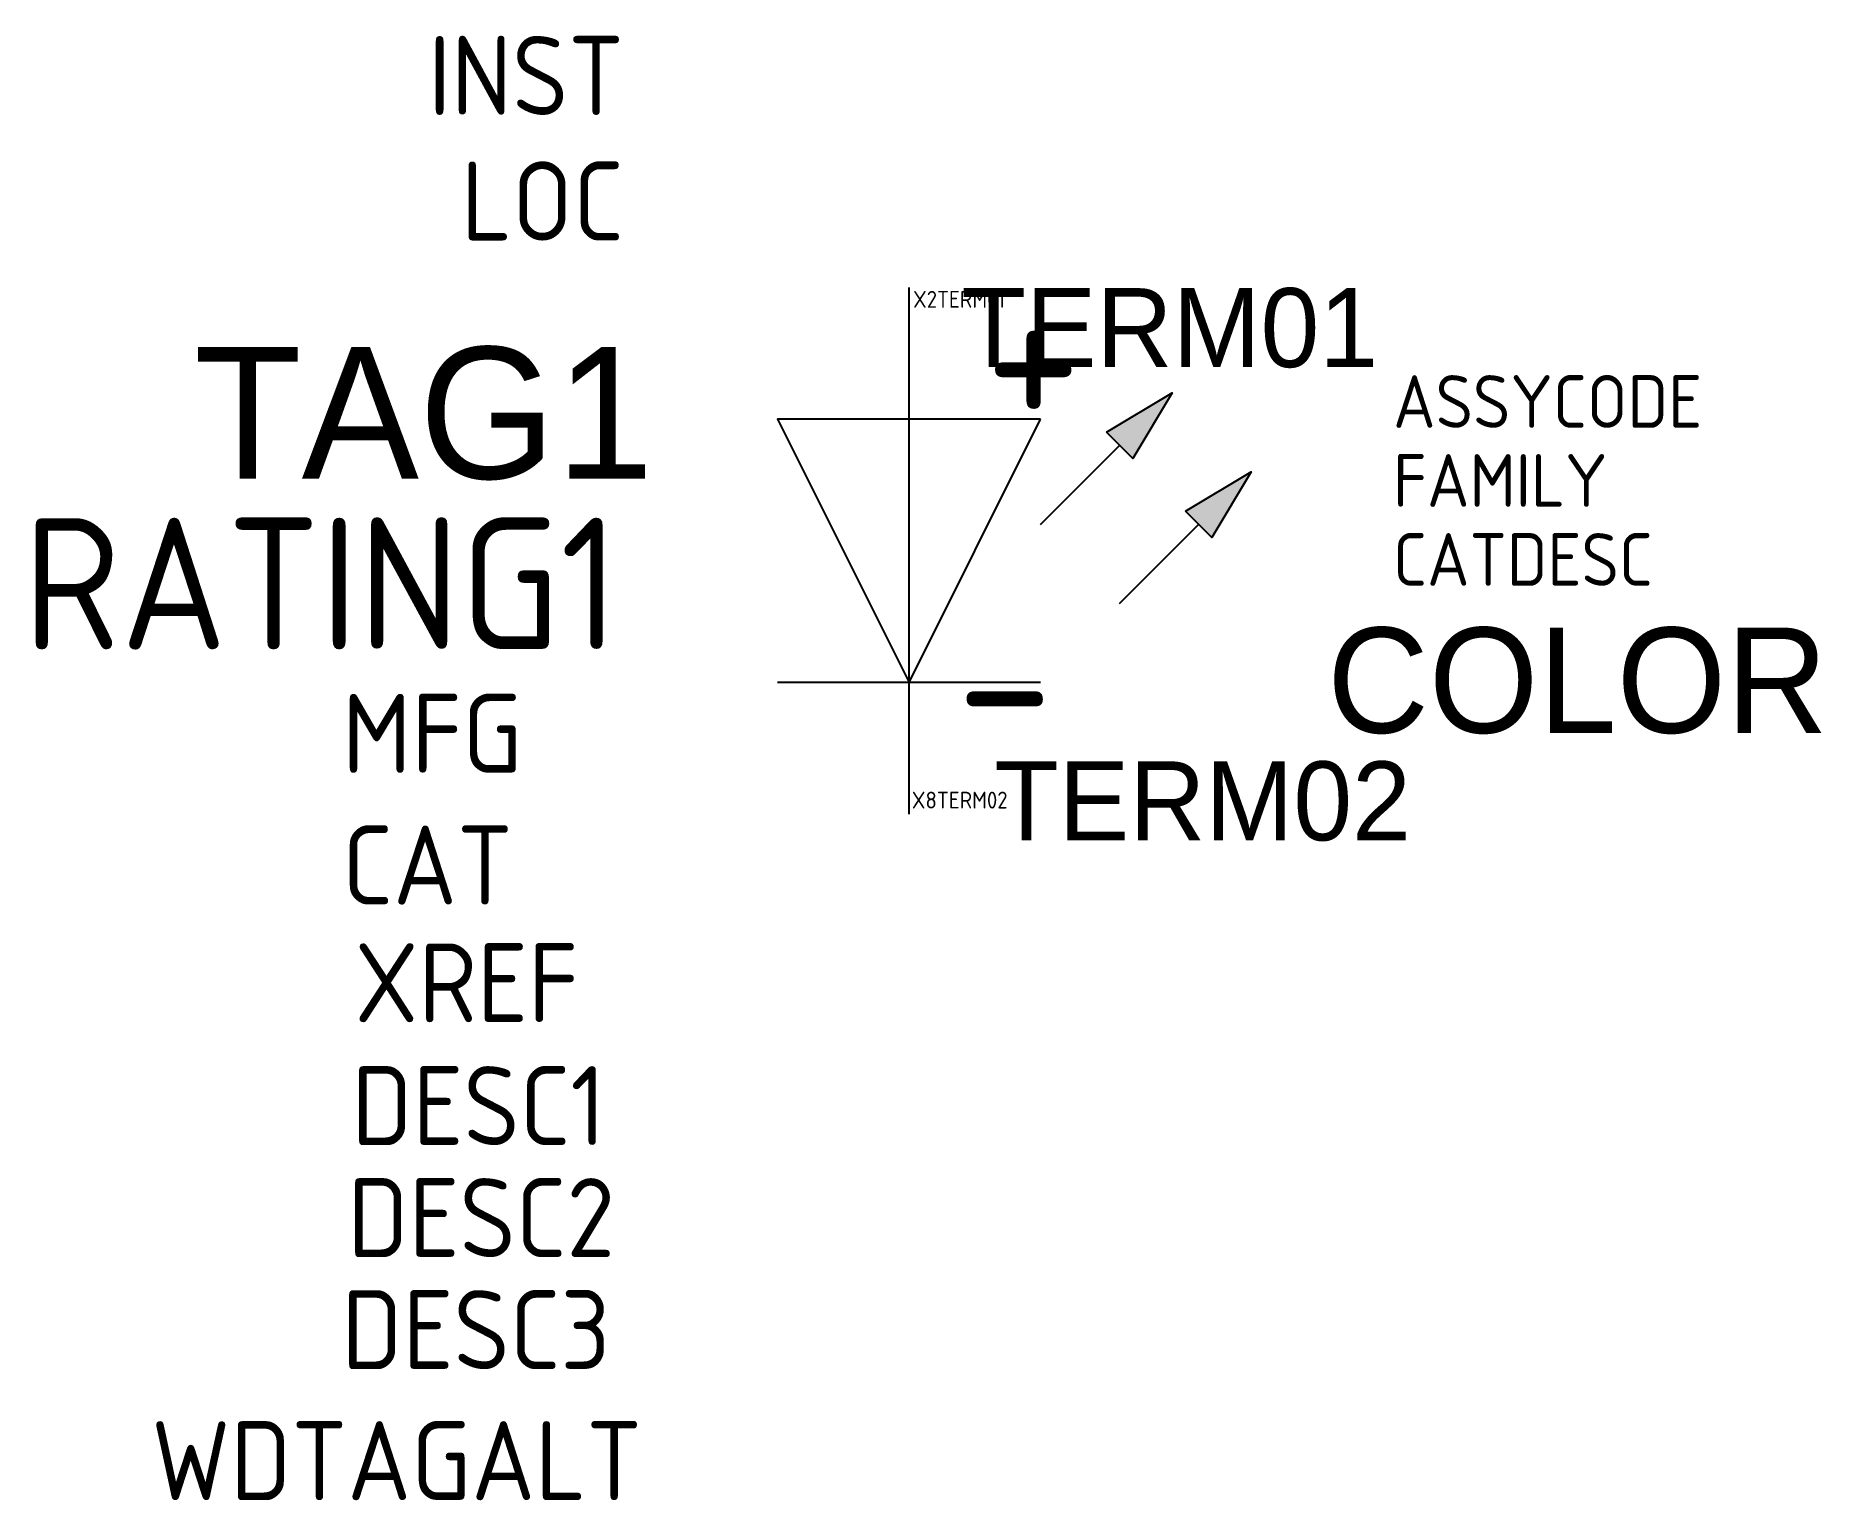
# Model space of a CAD drawing. Extents: x -16.6 to 17.3, y -18 to 9.8.
import ezdxf
from ezdxf.enums import TextEntityAlignment as Align

# ---------------------------------------------------------------- set-up
doc = ezdxf.new("R2010")
doc.units = 0
doc.header["$MEASUREMENT"] = 0
doc.styles.add('WD_IEC', font='isocp2.shx', dxfattribs={"width": 0.9, "height": 4})

msp = doc.modelspace()

# ---------------------------------------------------------------- linework, layer by layer
for p, q in [((0, -5), (0, 5)), ((0, 5), (0, 5)), ((2.5, 0.5), (4, 2)), ((4, -1), (5.5, 0.5)), ((2.5, -2.5), (-2.5, -2.5))]:
    msp.add_line(p, q)
for points in [[(3.75, 2.25), (5, 3), (4.25, 1.75)], [(2.5, 2.5), (-2.5, 2.5), (0, -2.5)], [(5.25, 0.75), (6.5, 1.5), (5.75, 0.25)]]:
    msp.add_lwpolyline(points, close=True)
for points in [[(5, 3), (3.75, 2.25), (4.25, 1.75)], [(6.5, 1.5), (5.25, 0.75), (5.75, 0.25)]]:
    msp.add_solid(points)

# ---------------------------------------------------------------- texts
at = {"style": 'WD_IEC'}
for s, p in [('+', (1.442, 3.752)), ('-', (0.901, -2.503))]:
    msp.add_text(s, height=3, dxfattribs=at).set_placement(p, align=Align.MIDDLE_LEFT)
at = {"style": 'WD_IEC', "flags": 1}
for tag, p in [('INST', (-5.414, 8.277)), ('LOC', (-5.414, 5.892)), ('DESC1', (-5.757, -11.287)), ('DESC2', (-5.586, -13.414)), ('DESC3', (-5.672, -15.542))]:
    msp.add_attdef(tag, text='', height=1.5, dxfattribs=at).set_placement(p, align=Align.RIGHT)
for tag, p, s, height in [('X2TERM01', (0.077, 4.615), '', 0.32), ('ASSYCODE', (9.195, 2.336), '', 1), ('FAMILY', (9.195, 0.836), 'LT_SUPER', 1), ('CATDESC', (9.195, -0.664), '', 1), ('MFG', (-10.767, -4.217), 'ACKO', 1.5), ('X8TERM02', (0.053, -4.895), '', 0.32), ('CAT', (-10.767, -6.717), 'СЛ-2010-S-G', 1.5)]:
    msp.add_attdef(tag, p, s, height=height, dxfattribs=at)
for tag, p in [('TERM01', (0.996, 3.488)), ('TERM02', (1.619, -5.5))]:
    msp.add_attdef(tag, p, '', height=1.5)
msp.add_attdef('TAG1', text='H', height=2.5).set_placement((-4.849, 1.369), align=Align.RIGHT)
at = {"style": 'WD_IEC'}
msp.add_attdef('RATING1', text='', height=2.5, dxfattribs=at).set_placement((-5.5, -1.872), align=Align.RIGHT)
at = {"lineweight": 13}
msp.add_attdef('COLOR', text='Зл', height=2, dxfattribs=at).set_placement((7.943, -2.458), align=Align.MIDDLE_LEFT)
at = {"lineweight": 15, "style": 'WD_IEC', "flags": 1}
for tag, p in [('XREF', (-6.272, -8.953)), ('WDTAGALT', (-5.071, -18.029))]:
    msp.add_attdef(tag, text='', height=1.5, dxfattribs=at).set_placement(p, align=Align.RIGHT)

doc.saveas('drawing.dxf')
